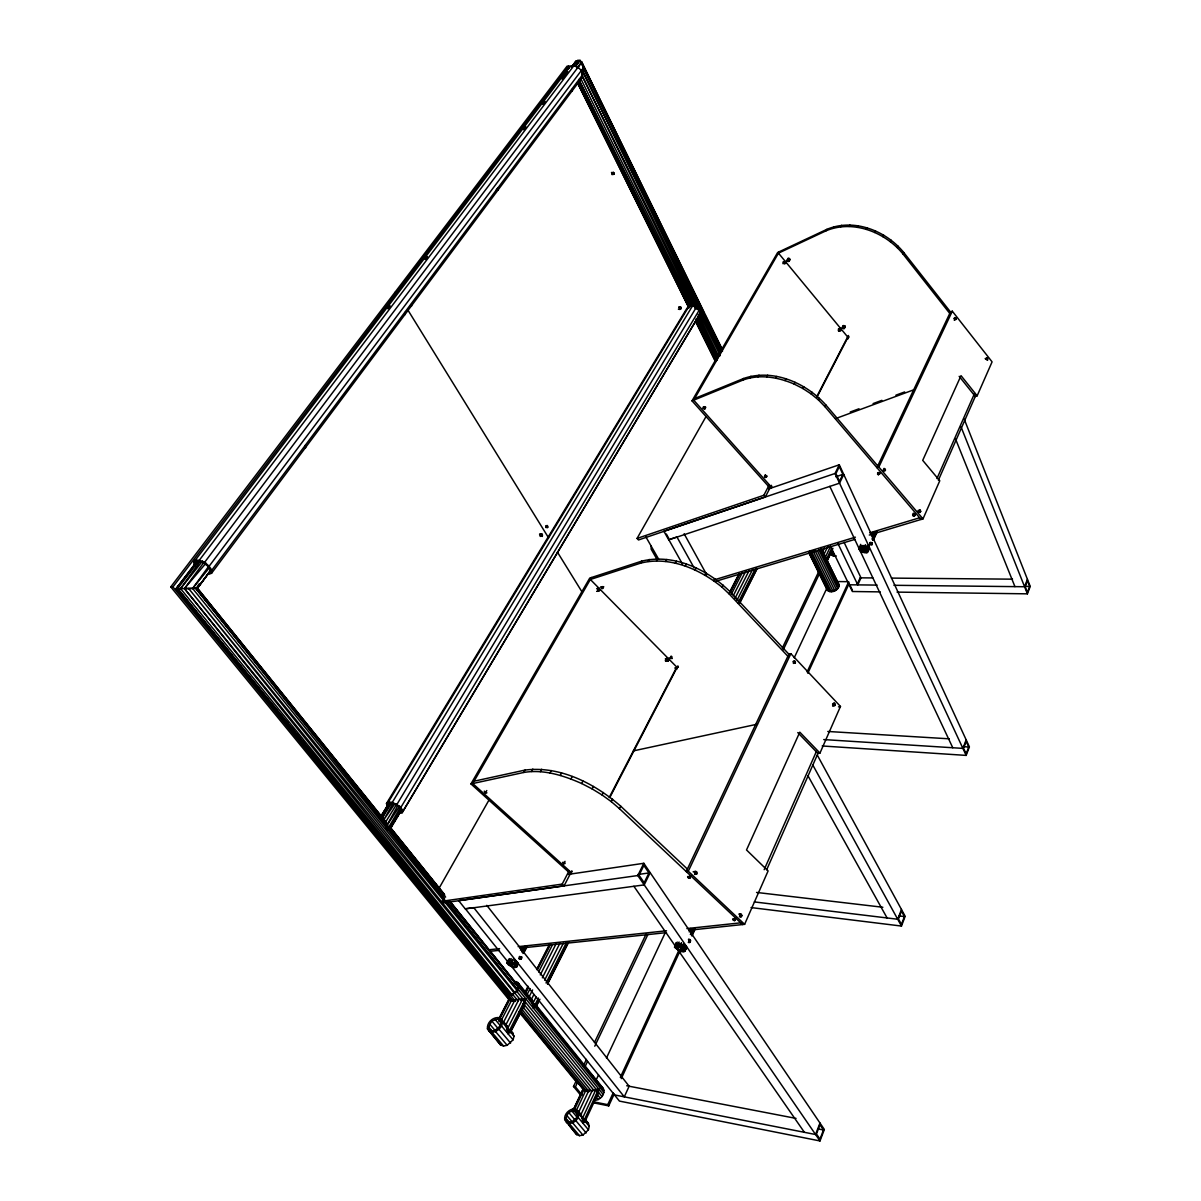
<?xml version="1.0" encoding="UTF-8"?>
<svg xmlns="http://www.w3.org/2000/svg" width="1201" height="1201" viewBox="0 0 1201 1201"><rect width="100%" height="100%" fill="white"/><g stroke="black" fill="none" stroke-linecap="round" stroke-linejoin="round"><path stroke-width="1.5" d="M795.407 662.907L794.266 660.715L793.651 662.877L795.407 662.907L793.411 663.387L793.411 662.427L795.407 661.931M519.327 958.893L521.189 959.149L521.564 956.732C520.468 956.476 519.868 959.404 519.508 956.416M785.589 261.683L783.923 262.449L784.298 263.98L785.964 263.214L784.478 261.428L784.478 262.854L785.964 263.214M741.587 916.558L739.516 916.783L740.161 913.961L741.858 915.567L740.912 917.009L739.531 914.742L741.602 914.501M686.522 947.874L683.909 951.943L679.721 951.357L674.572 947.304L676.163 942.725M870.935 544.714L870.305 542.597L870.064 543.693L871.16 543.693C871.911 540.15 873.142 546.47 871.265 544.548L871.16 543.693M594.075 1100.326C599.854 1100.747 605.784 1094.291 603.352 1088.631L536.412 1005.507M666.57 661.316L667.065 659.784L665.909 658.628M665.849 661.316L668.341 660.85L668.837 659.319L667.681 658.163L665.279 658.944M686.161 946.928L684.96 951.267L686.281 948.099M844.483 328.293L844.018 327.077L842.276 327.438L843.973 328.639L845.249 326.837M597.963 590.787L597.528 588.985L599.269 588.43L599.704 590.231L597.452 591.372L599.704 590.231M870.245 542.882L872.301 544.338M510.98 1030.503L514.043 1036.253L513.082 1039.796L507.152 1045.305L503.549 1045.996L500.622 1044.99L487.441 1028.822C486.75 1022.501 493.206 1016.511 499.466 1017.712L507.528 1026.36M690.065 942.32L688.879 941.224L689.629 939.572L690.515 940.383L690.065 942.32L688.864 942.154L688.984 939.482M504.75 988.528C502.288 1006.588 531.067 984.685 513.938 981.352M208.569 574.378L211.541 573.282L211.781 570.235L582.74 74.552L581.344 70.559L578.041 67.241L573.913 65.65L570.25 66.295L193.631 562.413L194.922 566.106M388.133 805.721L388.328 803.619L390.925 803.064L394.934 804.28L398.822 806.802L401.089 809.654L400.864 811.741M770.907 487.786L771.778 486.09L770.231 488.297L770.472 486.045L693.713 400.173L779.299 251.715M571.676 66.896L576.06 61.101L579.993 60.395C584.166 63.878 583.701 70.349 581.734 74.912L694.959 307.501M525.723 998.662L523.831 1006.648L510.275 1032.455L507.903 1033.596L505.891 1024.828L501.192 1020.52L511.701 1000.118L525.723 998.662L507.903 1033.596M519.553 1011.602L583.716 1089.968L592.183 1090.658L598.729 1088.977L598.263 1093.12L594.825 1098.435M698.442 307.261L700.498 307.561L700.138 310.744L698.442 307.261L695.934 307.066L695.304 308.297M868.293 548.572L868.113 550.118L864.6 551.034L860.742 548.587L860.261 546.905L863.954 546.785L868.128 550.659L866.852 552.985L861.117 552.04L858.91 549.127L860.667 544.353M848.867 336.385L847.336 339.252L847.666 336.941L778.473 253.141L826.093 230.787C853.07 219.438 885.272 232.138 903.002 254.011L950.246 314.061M678.355 309.197C681.507 310.789 682.078 305.579 678.67 307.021M521.189 959.149L519.568 959.089L520.543 956.566M613.816 172.704L611.925 172.959L612.015 174.58L613.906 174.31L613.816 172.704L611.474 172.479M547.671 527.464L547.086 525.422L546.305 527.254L547.671 527.464L545.734 527.479M496.794 189.443L498.28 190.028L497.634 187.746M861.117 552.04L861.838 548.392M577.126 67.962L581.674 62.062L583.221 68.232L581.734 74.927L697.075 308.582M565.836 1118.206L568.598 1112.351L574.528 1110.37L576.795 1111.691L577.711 1114.243L577.05 1117.32L572.006 1121.854L569.004 1122.094L566.737 1120.743L565.836 1118.206L569.259 1122.259M581.599 1115.174L575.88 1109.304L572.637 1109.078C567.878 1110.264 563.9 1114.903 564.725 1119.963L576.645 1134.615L579.498 1135.681L582.935 1135.08L588.445 1129.781L589.256 1126.313L588.4 1123.325L584.992 1119.257M566.332 1122.44L569.184 1123.505L572.652 1122.89L575.91 1120.743L578.221 1117.561L579.032 1114.078L578.191 1111.09M920.702 511.446L920.011 512.437L919.02 511.266L919.951 509.945L920.702 511.446L918.78 512.031L918.029 510.545L919.951 509.945M837.667 587.169L837.773 584.827M488.657 1027.005L491.764 1021L498.01 1018.838L500.307 1020.129L501.177 1022.682L500.352 1025.819L494.932 1030.548L491.794 1030.863L489.498 1029.572L488.657 1027.005L492.14 1031.119M885.242 469.111L883.32 469.741L883.351 471.377L885.467 470.011L884.101 468.39L883.726 469.771L885.272 470.732M211.541 573.282L581.794 77.945L582.74 74.552M489.002 1031.299L491.945 1032.29L495.563 1031.584L499.031 1029.317L501.553 1026.029L502.543 1022.486L501.793 1019.484M809.129 553.316L827.429 590.216C831.227 594.075 839.694 589.931 838.914 584.557L826.588 559.306M696.64 874.118L696.685 872.046L695.184 871.461L694.643 873.337L696.64 874.118L694.583 874.403M839.889 328.504L840.94 330.635L840.37 328.338L838.223 329.194M399.062 813.287L402.065 812.792L700.303 313.386L699.222 310.143L696.325 307.306L692.557 305.805L689.089 306.105L687.062 308.102L386.482 803.484L387.187 806.201M862.693 546.635L861.297 551.184L862.934 552.13L866.191 552.13L868.218 548.136M651.137 545.945L651.152 549.142L656.677 558.795M678.58 946.193L677.499 949.481L683.054 951.087L683.399 949.21L680.111 946.823L676.493 946.313L676.163 948.19L677.499 949.481L679.06 946.088M539.925 999.247L536.547 1005.943L533.334 1008.089L531.442 999.262L529.221 996.605L532.613 989.924M862.918 546.56L861.297 551.184L860.081 548.602L862.303 547.311L865.741 548.602L866.942 551.184M684.585 945.923L683.399 949.21L684.63 946.148M868.128 550.659L869.359 547.881M678.73 946.118L677.499 949.481L679.196 945.067M863.099 546.35L861.297 551.184L862.858 547.791M511.176 962.511L510.035 965.484L514.869 966.955L514.899 965.289L511.821 963.142L508.744 962.662L508.744 964.328L510.035 965.484L511.761 962.181M823.481 1129.976L819.998 1139.164L816.455 1133.999L819.968 1124.812L823.481 1129.976L817.971 1128.895M904.428 916.558L901.456 924.395L898.468 918.945L901.456 911.109L904.428 916.558L898.873 915.898M968.757 747.007L966.159 753.838L963.562 748.238L966.159 741.392L968.757 747.007L963.157 746.662M1029.662 586.433L1027.41 592.378L1025.159 586.704L1027.425 580.744L1029.662 586.433L1025.954 586.388M511.956 966.925L619.431 1101.092L819.998 1140.95L824.351 1129.48L643.811 863.294L568.148 874.403M751.045 907.566L901.471 926.061L905.179 916.273L817.326 755.159M822.205 745.971L966.159 755.399L969.402 746.857L839.289 464.787L768.82 488.852M897.072 592.108L1027.41 593.834L1030.233 586.403L964.208 419.134M520.603 959.254L520.123 957.798L521.564 956.732M862.183 546.71L860.246 549.893L861.402 546.86M819.968 1123.01L815.569 1134.51L614.492 1094.922M901.456 909.442L897.717 919.245L754.348 901.921M966.159 739.846L962.902 748.388L823.751 739.576M1027.425 579.287L1024.588 586.734L893.919 585.292M505.996 1024.558L507.528 1027.065L503.729 1021.871L514.794 1000.343L515.004 1001.229L509.239 998.571L510.23 997.506L499.331 1018.628M700.303 313.386L402.065 812.792M861.988 546.65L860.246 549.893L861.387 547.101M520.138 958.878L520.603 957.993M676.133 943.16L674.587 946.118L679.826 946.028L684.99 950.096L686.266 947.019M867.918 552.04L869.134 549.112M508.789 959.779L507.152 962.481L511.476 962.436L516.34 966.084L517.541 963.202L516.49 967.135L514.163 967.736L508.353 964.838L507.152 962.481L508.879 959.179M677.424 945.142L676.163 948.19L677.769 945.427M511.326 962.421L510.035 965.484L511.446 962.271M540.255 536.442L539.579 534.115L542.071 534.19L542.206 536.442L540.945 535.481L541.531 534.1M869.299 546.185L867.407 549.127L868.743 546.005M685.561 946.043L683.985 948.625L685.231 945.757M744.605 924.335L768.1 870.935L746.512 849.963L799.791 732.16L819.968 753.072L840.475 706.443L790.843 653.689L788.862 654.185L686.221 871.536L688.278 871.25L744.605 924.335L688.728 930.265M869.314 535.045L922.999 518.877L939.767 480.775L922.713 460.358L961.025 375.643L977.149 395.82L975.287 396.48L959.164 376.318M977.149 395.82L992.086 361.861L952.303 311.194L950.471 311.93L876.94 467.654L878.847 467.024L952.303 311.194M764.166 869.689L816.41 751.436M936.96 478.538L974.627 393.282M766.703 869.704L818.076 753.162M938.371 480.235L975.963 394.949M869.194 545.915L867.407 549.127L868.698 546.215M685.471 945.878L683.985 948.625L685.426 945.397M686.567 946.748L684.99 950.096L686.371 947.019M912.595 514.899L913.376 513.142L914.351 514.298L913.571 516.055L912.85 515.544L913.706 514.298L915.072 515.259L913.571 516.055M912.85 515.544L913.631 513.788M733.691 920.371L734.682 920.627C737.099 919.861 731.349 917.489 732.805 919.816L733.691 920.371L734.787 917.909M734.682 920.627L735.778 918.149M914.441 516.175L915.222 514.418M674.572 947.304L675.863 944.451M517.796 964.253L516.49 967.135L518.201 963.818M691.986 935.954L695.109 929.139M873.382 540.135L877.285 531.623M857.244 584.166L859.811 578.537M592.769 1102.668L608.742 1105.881L614.221 1093.961M621.277 1078.633L680.066 950.907M807.823 673.281L849.377 583.025M681.598 948.85L682.153 947.649M683.714 943.776L682.138 947.184L684.375 944.301M689.194 931.841L690.77 928.433M864.6 551.034L864.99 550.178L861.147 547.716M871.401 535.826L872.962 532.418M683.774 944.902L682.063 947.904L683.639 944.496M681.477 951.147L683.039 947.754M864.72 552.475L866.281 549.067M867.602 546.02L867.197 546.89L865.185 545.614L861.072 545.614M690.86 933.192L692.422 929.784M872.421 537.808L874.748 532.749M690.365 934.498L693.097 929.139M872.151 539.114L875.259 532.328M866.191 552.13L867.753 548.722M691.13 934.273L693.472 929.184M872.421 539.219L875.529 532.448M691.431 934.528L693.758 929.439M873.412 537.808L875.739 532.734M691.581 934.948L694.703 928.148M873.517 538.228L876.625 531.458M691.596 935.489L694.839 928.118M872.737 540.405L876.985 530.887M692.046 934.933L695.169 928.133M873.262 539.639L877.33 530.677M679.075 942.004L676.163 948.19L677.619 945.412M860.246 549.893L861.447 547.311M679.826 946.028L681.402 942.62M862.363 550.118L862.768 549.262M680.111 946.823L681.688 943.416M865.185 545.614L865.591 544.744M608.742 1105.881L607.751 1104.665L613.246 1092.745M620.301 1077.402L679.181 949.646M807.117 671.96L848.717 581.674L835.626 581.554M679.436 950.576L681.793 945.472M862.934 552.13L865.275 547.025M675.638 945.442L677.214 942.049M588.82 1091.664L588.655 1090.868L578.792 1111.871L584.902 1121.764L598.263 1093.12L595.711 1089.983L582.305 1118.656L582.815 1123.055L584.902 1121.764L585.052 1119.377M684.99 950.096L686.462 946.928M582.815 1123.055L598.729 1088.977M688.713 878.081L689.689 878.321C692.106 877.466 686.236 875.109 687.813 877.511L688.713 878.081L689.869 875.619M878.291 474.725L879.778 473.87L877.601 473.014L878.291 474.725L879.973 473.089M689.689 878.321L690.86 875.859M596.116 1080.059L598.503 1074.97M606.46 1058.006L665.324 932.516M794.221 657.803L826.828 588.28M573.327 1109.664L583.146 1088.872L586.313 1091.349M572.832 1111.165L583.131 1089.352M573.883 1110.865L583.776 1089.908M688.278 871.25L790.843 653.689M576.33 1110.52L585.713 1090.613M877.541 474.215L878.366 472.458L879.102 472.984M831.692 551.334L827.234 560.732L825.778 560.807L825.342 557.279L830.522 546.395M580.143 1094.531L573.508 1086.485L576.735 1079.714M583.191 1066.173L586.418 1059.402M594.48 1042.468L646.078 934.123M782.361 648L818.647 571.811M582.11 1094.997L575.429 1086.875L577.846 1081.786M585.097 1066.533L587.514 1061.459M594.765 1046.206L647.94 934.393M783.277 649.756L819.532 573.523M825.778 560.807L831.798 548.121M827.069 559.186L831.392 550.073M827.039 560.762L832.939 548.332M823.931 554.442L827.834 546.455M858.91 549.127L860.171 546.485M786.895 260.302L788.622 259.881L789.147 261.157L787.165 260.977L787.976 258.305M822.355 552.985L824.426 547.746M683.985 948.625L685.426 945.652M648.945 872.947L644.186 882.735L639.052 875.259L643.856 865.456L648.945 872.947L637.881 874.508M842.907 474.38L839.514 481.331L835.911 473.569L839.319 466.634L842.907 474.38L835.791 476.767M650.176 872.662L644.216 884.897L465.252 908.887L458.647 900.645L637.806 875.544L643.811 863.294M843.763 474.485L839.544 483.177L668.702 539.834L663.883 531.247L835.04 473.479L839.289 464.787M867.407 549.127L868.698 546.47M517.316 961.836L515.304 964.778L516.85 961.641M517.961 963.052L516.34 966.084L517.751 963.292M533.334 1008.089L538.408 998.046M546.035 982.973L566.332 942.785M738.09 602.857L755.024 569.379M549.503 978.245L553.736 969.868M555.417 966.52L565.566 946.433M738.81 603.292L744.725 591.583M746.421 588.235L756.555 568.148M529.566 997.19L535.616 1007.008L538.994 1000.328M547.416 983.634L568.493 941.884M739.561 602.872L756.42 569.484M547.521 984.189L568.613 942.38M739.921 602.812L756.795 569.364M517.211 961.641L515.304 964.778L516.775 961.836M536.186 996.845L532.809 1003.526L534.22 1003.796M544.654 980.136L563.269 943.385M736.693 600.89L752.772 569.139M508.759 960.83L507.302 963.532L508.894 960.41M515.814 1020.4L523.831 1006.648L522.915 1003.976M510.275 1032.455L525.242 1003.075L522.39 999.547L507.362 1028.957L510.275 1032.455L509.93 1029.948M540.27 974.897L556.423 943.16M733.241 595.786L746.001 570.73M531.367 999.502L533.905 994.488M542.372 977.809L560.161 942.77M734.667 599.044L749.064 570.67M524.657 992.942L528.065 986.261M536.607 969.582L549.397 944.556M729.457 592.513L738.84 574.168M525.828 991.471L527.524 988.138M537.763 968.111L549.713 944.752M742.533 924.56L619.446 808.663L620.722 806.186C594.84 783.668 560.297 765.653 525.107 770.066L474.065 781.19M788.351 656.752L729.202 594L730.253 591.928C707.659 569.499 673.881 553.286 641.709 561.137L589.736 578.086L470.957 783.923L568.854 872.256L570.67 871.986L570.745 873.953L571.961 871.611M730.598 590.952L739.14 574.273M921.077 519.463L824.952 406.674L825.838 404.947C806.006 382.744 773.009 368.392 743.659 378.465L694.673 398.507M903.002 254.011L903.768 252.525C886.053 230.652 853.851 217.981 826.904 229.331L777.648 252.495L692.016 400.864L768.745 486.63L770.472 486.045M525.047 994.113L528.455 987.447M537.823 969.102L550.613 944.091M730.373 592.348L739.756 574.018M526.699 995.299L530.106 988.618M538.633 971.909L552.28 945.172M731.349 594.21L742.428 572.487M505.891 1024.828L518.547 1000.148L517.886 1001.379M507.302 963.532L508.804 960.605M619.446 808.663L611.279 801.637L612.555 799.175M729.202 594L721.966 587.124L723.032 585.067M824.952 406.674L818.527 400.008L819.412 398.267M897.192 247.541L897.958 246.07M499.526 1019.319L509.749 999.487L512.377 1000.943L510.995 1000.613M609.222 797.494L676.929 666.735M816.725 396.69L848.416 335.484M441.878 903.107L564.11 885.813L571.871 870.815M609.808 797.494L677.919 665.864M705.723 417.107L637.055 538.438L638.512 539.97L765.337 496.944L771.357 485.309M816.935 397.216L847.906 337.391M677.679 667.246L676.658 669.227L676.748 667.065L590.352 579.482L640.583 563.149C669.497 555.793 699.748 569.049 721.966 587.124M847.996 338.697L848.747 337.241L848.086 337.796M499.076 1018.253L509.239 998.571M523.126 951.597L525.708 946.613M523.291 951.973L525.888 947.004M523.321 952.468L525.918 947.469M522.99 953.504L526.894 946.208M524.221 952.228L526.804 947.259M441.893 901.275L562.203 884.101L569.064 870.875M637.055 538.438L763.836 495.277L769.015 485.309M563.809 863.684C568.253 863.909 559.666 860.456 563.809 863.684L565.025 861.342M670.864 658.628L671.899 656.647L671.119 656.121L670.083 658.103L672.26 658.508L670.713 656.932L670.083 658.103M766.268 475.896L765.247 474.755L764.662 477.082L767.094 476.016M843.207 328.564L844.768 325.621M843.973 328.639L845.264 326.207M511.806 966.475L513.533 963.157M515.289 960.154L512.947 964.538L510.89 963.397L511.461 962.301M520.468 950.216L522.195 946.898M611.279 801.637L602.091 794.987L603.367 792.525M713.739 580.729L714.82 578.672M818.527 400.008L811.11 393.898L812.011 392.172M890.421 241.701L891.187 240.23M521.759 951.943L524.642 946.613M522.45 951.357L525.047 946.373M522.825 951.372L525.422 946.403M507.918 961.881L509.644 958.578M509.464 961.866L511.191 958.563M842.276 327.438L843.327 325.471M764.662 477.082L765.547 475.401M842.532 328.083L843.042 325.981M511.476 962.436L513.202 959.119M602.091 794.987L592.108 788.892L593.414 786.43M704.717 575.009L705.798 572.967M811.11 393.898L802.899 388.524L803.814 386.812M882.87 236.642L883.651 235.171M516.34 966.084L517.856 963.202M470.957 783.923L523.756 772.468C543.633 769.075 563.629 775.546 581.629 783.502L582.935 781.04M695.139 570.115L696.235 568.058M692.016 400.864L742.713 380.162C759.437 373.841 778.128 377.159 794.116 384.05L795.032 382.323M874.733 232.499L875.514 231.012M570.91 778.984L572.231 776.537M685.276 566.151L686.371 564.11M785.004 380.552L785.919 378.84M866.236 229.361L867.032 227.89M560.266 775.456L561.588 773.009M675.367 563.254L676.478 561.212M775.786 378.15L776.717 376.438M857.589 227.349L858.385 225.878M515.304 964.778L516.775 962.061M682.063 947.904L683.819 944.677M549.968 772.994L551.289 770.562M665.714 561.483L666.825 559.456M766.718 376.904L767.649 375.207M849.047 226.479L849.843 225.007M764.376 476.437L766.718 476.767L765.397 477.578M540.285 771.658L541.621 769.24M656.542 560.882L657.653 558.855M758.041 376.844L758.972 375.132M840.805 226.779L841.601 225.308M397.876 805.466L386.332 826.348L386.782 830.341L389.079 829.756L401.704 809.189M531.473 771.492L532.824 769.075M648.09 561.437L649.216 559.426M749.964 377.94L750.91 376.228M833.089 228.22L833.899 226.764M523.756 772.468L525.107 770.066M640.583 563.149L641.709 561.137M742.713 380.162L743.659 378.465M826.093 230.787L826.904 229.331M382.113 817.866L390.145 803.544M400.924 808.708L389.079 829.756L386.332 826.348L399.708 806.051M439.071 888.245L488.717 800.512M787.841 259.581L788.667 258.14M703.246 408.325L704.206 406.659L705.768 407.274L704.822 408.94L703.246 408.325L703.17 407.094L704.717 407.289L704.822 408.94M787.165 260.977L787.721 258.861M788.622 259.881L789.447 258.44M485.444 792.87L486.87 792.84L484.258 791.189L485.444 792.87L486.78 790.528M601.746 588.505L603.052 587.709L600.77 586.779L601.746 588.505L602.872 586.523M703.996 408.835L704.942 407.169M787.856 261.473L789.462 260.107M602.617 588.655L603.743 586.673M788.637 261.548L789.958 259.056M789.147 261.157L789.958 259.716M393.222 803.094L383.329 820.448L394.844 803.769M688.683 942.169L688.789 939.377M591.477 577.516L472.729 783.532L570.67 871.986M591.523 1091.769L592.183 1090.658L580.894 1114.738L579.092 1112.351M398.402 814.173L390.895 827.069L400.669 811.08M391.136 827.609L401.419 810.405M381.077 816.785L389.755 802.298M386.782 830.341L400.128 808.108M698.652 310.654L700.498 307.561M402.71 810.66L400.774 807.567L699.222 310.143M386.482 803.484L388.358 802.073L392.232 802.463L396.87 804.505L696.325 307.306M392.232 802.463L692.557 305.805M388.358 802.073L689.089 306.105M380.267 817.341L388.899 803.199M381.933 815.929L384.77 811.26M386.662 808.138L388.554 805.03M385.116 822.88L396.585 804.325M380.312 817.401L388.088 804.97M382.203 817.911L391.901 802.463M577.741 68.172L581.674 62.062L722.432 349.596M834.71 703.276L832.698 703.711L832.713 706.158L835.145 705.092L834.034 702.945L833.464 705.107L834.725 705.738M581.164 71.234L583.221 68.232L721.921 351.277M572.322 66.355L576.06 61.101L571.736 67.031M676.238 944.541L676.944 943.536M575.669 66.535L579.993 60.395L722.492 351.262M196.949 561.933L176.217 588.565L180.585 588.625L200.087 561.407M209.034 565.866L192.625 588.43L180.57 588.625L511.926 995.644M210.43 570.475L197.399 588.205L184.429 588.595L203.164 563.374M193.631 562.413L195.268 560.221C202.143 559.531 208.644 564.35 211.781 570.235M197.519 588.115L209.725 571.766M209.65 571.841L197.399 588.205L192.625 588.43L209.034 568.148M568.238 68.982L570.25 66.295M209.154 566.196L581.344 70.559M204.515 562.458L578.041 67.241M191.409 569.799L176.367 588.475L508.593 995.104L176.187 588.565L196.394 561.903M387.863 308.777L390.115 305.79M425.184 259.551L427.451 256.564M523.606 129.768L525.873 126.781M542.837 104.412L545.089 101.424M562.068 79.056L567.728 71.595M508.864 995.134L177.673 588.61L198.991 560.492M573.583 65.935L578.026 60.05M199.321 560.236L573.913 65.65M170.767 586.899L567.052 66.205L569.004 65.86L172.929 586.929L170.767 586.899L509.464 1000.298M572.186 66.31L574.423 63.368M197.144 586.613L199.381 583.716M956.056 319.361L954.69 319.046L954.645 317.574L956.056 319.361L954.21 320.082L956.026 318.565M580.909 71.159L583.221 68.232M180.585 588.625L202.594 561.017M575.279 66.22L579.993 60.395M512.482 995.329L184.429 588.595L206.002 563.194M513.563 963.472L515.799 960.86M865.921 547.731L868.008 545.314M613.906 174.31L612.66 173.77L613.366 172.208M859.105 547.746L860.171 546.785M578.837 79.656L581.794 77.945M667.681 658.163L667.02 660.22L668.341 660.85M782.827 262.193L785.004 261.278M782.827 263.619L784.478 262.854M784.298 263.214L785.964 262.449M195.553 562.368L198.105 561.242L202.489 562.398L206.992 565.386L209.905 569.049L210.1 571.991M599.269 588.43L597.558 589.181L599.194 590.832M840.37 328.338L838.703 329.029L839.634 330.906L841.3 330.215M839.259 329.404L840.925 328.714M838.223 330.62L841.3 329.464M838.718 331.206L840.385 330.515M953.819 318.535L955.666 317.8M986.982 357.958L986.591 359.594L987.582 360.315L986.982 357.958L985.135 358.649M987.522 358.348L985.676 359.024L987.883 359.099M850.248 412.003L859.03 408.775M873.082 403.596L881.849 400.353M895.901 395.174L904.668 391.946M835.491 418.624L914.516 389.544M883.546 470.642L885.467 470.011M596.777 588.625L598.518 588.07M597.993 589.841L599.734 589.286M596.687 591.342L598.428 590.787M918.555 511.161L920.476 510.575M714.385 579.798L855.382 537.177M869.659 532.869L919.636 517.766M715.796 581.284L855.037 539.354M832.458 590.817L834.079 590.337M680.502 306.871L680.186 309.032M666.615 658.959L668.387 658.493M667.065 659.784L668.837 659.319M665.249 660.685L667.02 660.22M667.035 660.715L668.807 660.25M674.737 668.056L678.355 667.125M792.96 661.556L794.957 661.06M404.212 315.187L405.232 314.287L404.692 312.515M833.149 704.567L835.145 704.131M833.149 705.527L835.145 705.092M633.392 750.88L757.471 724.143M838.478 706.879L840.475 706.443M819.968 753.072L817.941 753.462L797.779 732.58M693.142 871.761L695.995 871.386M693.938 871.671L696.685 872.046M496.433 189.443L498.43 189.173M612.135 173.8L614.026 173.529M696.94 873.127L694.884 873.397L694.628 872.331M496.283 190.298L498.28 190.028M738.87 914.111L740.942 913.871M739.786 915.793L741.858 915.567M488.477 949.826L499.601 948.64M518.141 946.643L666.51 930.775M686.912 928.583L740.687 922.833M490.203 951.297L499.481 950.321M519.883 948.159L666.465 932.622M394.844 292.474L396.9 292.263M830.897 552.745L832.203 555.508L836.271 555.973M679.06 307.441L680.907 307.291M681.087 308.041L679.15 308.957L680.982 308.807M509.389 960.094L512.977 960.65M545.629 525.828L547.581 525.798M545.87 526.623L547.806 526.608M540.12 534.205L542.071 534.19M540.51 534.835L542.462 534.82M540.57 535.721L542.522 535.706M870.62 542.507L872.091 542.732M870.004 542.882L871.325 542.882M870.094 543.302L871.19 543.302M870.064 543.798L871.19 543.798M869.779 542.612L870.875 542.597M871.25 543.468L872.331 543.452M869.944 544.293L871.085 544.293M870.185 544.548L871.265 544.548M859.811 577.831L872.842 577.936M891.472 578.101L1012.518 579.167M849.122 584.782L877.12 585.097M880.303 591.883L852.38 591.508L830.431 546.14M582.305 1118.656L583.566 1118.716M827.789 731.469L949.33 738.825M844.738 327.182L843.297 326.627M756.57 892.433L882.87 907.265M688.428 939.407L690.185 939.647M689.314 940.218L690.515 940.383M689.269 941.284L690.47 941.449M688.293 942.44L689.494 942.605M519.673 956.807L520.709 956.957M519.433 956.762L520.453 956.927M519.673 957.287L521.819 957.497M519.087 957.647L520.123 957.798M520.649 958.293L521.669 958.458M519.327 958.323L520.408 958.488M519.072 958.713L520.183 958.713M507.362 1028.957L508.834 1029.182M626.712 1085.764L796.038 1118.401M573.508 1086.485L575.429 1086.875M593.624 1101.827L607.751 1104.665M829.561 590.577L830.882 590.907M514.373 982.643L517.286 984.114C520.123 989.699 512.121 996.83 506.852 993.557L505.621 990.54M410.322 306.39L411.523 306.105L411.403 304.243M678.91 943.401L683.924 945.622L685.381 948.595M571.376 91.051L572.322 90.946L572.231 89.264M794.116 384.05L802.899 388.524M581.629 783.502L592.108 788.892M498.67 1020.97L499.781 1021.676M304.153 447.613L305.594 447.868L305.399 445.196M694.628 307.411L697.616 309.603M510.95 1031.479L513.277 1033.25M396.87 804.505L400.774 807.567M586.088 1121.524L588.4 1123.325M595.816 1095.537L596.897 1096.438M430.784 902.867L432.615 904.428M522.645 1005.627L523.831 1006.648M562.203 884.101L564.11 885.813M515.049 961.791L517.106 964.373M620.722 806.186L687.377 869.044M730.253 591.928L789.327 654.68M822.235 552.295L825.132 556.318M763.836 495.277L765.337 496.944M603.352 1088.631L582.935 1064.596M878.847 467.024L922.999 518.877M825.838 404.947L877.976 466.168M491.945 1032.29L503.549 1045.996M569.184 1123.505L579.498 1135.681M487.441 1028.822L500.622 1044.99M569.304 1125.367L576.645 1134.615M489.498 1023.868L495.277 1030.728M566.512 1115.128L572.231 1121.899M495.563 1031.584L507.152 1045.305M572.652 1122.89L582.935 1135.08M491.764 1021L498.7 1029.242M499.031 1029.317L510.59 1043.068M568.598 1112.351L575.444 1120.488M575.91 1120.743L586.178 1132.948M501.553 1026.029L513.082 1039.796M578.221 1117.561L588.445 1129.781M494.887 1019.169L500.637 1026.029M571.526 1110.61L577.216 1117.395M499.466 1017.712L502.904 1021.841M502.543 1022.486L514.043 1036.253M579.032 1114.078L589.256 1126.313M498.01 1018.838L501.463 1022.967M574.528 1110.37L577.936 1114.453M572.637 1109.078L577.186 1114.513M177.673 588.61L510.395 994.473M176.352 588.475L335.199 782.677M337.571 785.574L432.405 901.516M434.777 904.413L508.278 994.263M505.921 992.251L508.293 995.149M508.593 995.764L513.352 1001.574M520.468 1010.296L586.959 1091.619M504.27 990.66L506.642 993.557M172.929 586.929L510.23 999.157M520.919 1012.218L554.171 1052.872M556.543 1055.769L564.86 1065.933M567.232 1068.83L570.79 1073.184M573.177 1076.096L575.549 1078.993M506.717 995.284L511.476 1001.094M519.793 1011.242L585.127 1091.078M504.465 992.611L510.395 999.863M519.898 1011.467L582.845 1088.376M505.306 994.188L510.05 999.998M518.967 1011.903L577.201 1082.972M516.64 989.939L188.662 588.535L514.674 992.371M184.429 588.595L514.058 992.687M510.77 995.614L515.514 1001.424M521.444 1008.69L589.03 1091.514M495.998 977.584L498.37 980.481M515.184 993.482L521.084 1000.748M524.642 1005.117L594.375 1090.973M597.918 1095.342L600.29 1098.254M513.022 994.833L517.766 1000.643M522.495 1006.453L591.177 1090.793M595.906 1096.618L598.278 1099.531M285.838 720.645L288.195 723.557M291.753 727.926L294.125 730.824M296.482 733.736L298.854 736.648M302.412 741.002L304.769 743.914M369.878 823.871L379.351 835.491M381.723 838.403L390.01 848.582M392.382 851.494L395.925 855.848M398.297 858.76L400.669 861.657M404.212 866.026L406.584 868.939M408.956 871.836L411.312 874.748M414.87 879.102L417.242 882.014M451.561 924.169L491.825 973.606M494.181 976.503L502.468 986.682M504.84 989.594L508.398 993.948M200.717 593.894L203.074 596.822L200.702 593.91M205.446 599.734L208.974 604.103M245.574 649.321L247.931 652.248M250.288 655.161L252.645 658.073M255.017 661L258.56 665.369M260.917 668.281L277.446 688.713M305.76 723.708L308.132 726.635M310.489 729.547L347.074 774.765M361.246 792.27L363.603 795.182M365.96 798.095L368.317 801.022M370.689 803.934L382.488 818.527M390.745 828.735L414.36 857.904M421.431 866.657L423.803 869.569M426.16 872.481L428.517 875.409M430.874 878.321L443.86 894.37M450.945 903.122L483.988 943.956M486.36 946.868L517.046 984.79M387.848 825.748L195.673 588.31L444.565 898.333M390.205 828.66L445.631 897.117M449.159 901.486L518.727 987.432M192.61 588.43L518.156 990.78M517.03 991.696L601.986 1096.543M385.641 821.469L197.384 588.205L386.962 823.451M390.295 827.339L444.445 894.385M450.285 901.711L518.412 986.006M519.207 987.462L603.893 1092.43M518.412 989.624L603.217 1094.546M441.037 901.546L443.394 904.458M517.646 982.283L532.899 1001.124M519.342 985.405L532.268 1001.439M534.61 1004.366L603.938 1090.403M515.98 981.502L520.679 987.327M523.02 990.255L525.377 993.167M535.946 1006.288L548.872 1022.321M567.653 1045.636L570.01 1048.563M572.352 1051.476L574.709 1054.388M577.05 1057.3L580.578 1061.669M389.304 826.378L444.655 895.045M449.369 900.9L517.661 985.646M250.033 655.281L252.375 658.193M254.732 661.12L257.074 664.033M309.933 729.788L312.29 732.715M508.458 962.571L465.342 908.752L473.734 907.626L624.28 1096.843L629.129 1086.229L486.765 905.344M446.922 901.245L518.532 990.45M824.096 554.292L826.018 558.135M903.768 252.525L950.952 312.56M633.888 886.278L675.442 946.253M677.574 949.33L804.385 1132.303M637.806 875.544L819.998 1140.95M838.914 584.557L825.342 557.279M407.74 309.798L548.557 537.793M557.429 552.13L582.05 591.988M535.991 1005.027L536.547 1005.943M645.793 536.727L658.613 559.126M666.36 534.04L668.672 538.168M682.498 564.095L668.807 539.669L676.944 536.967L694.133 567.923M807.898 775.651L887.089 917.954M684.12 533.754L706.773 574.829M812.882 765.172L901.471 926.061M691.686 306.705L578.957 79.882L690.44 306.69M697.526 318.46L717.567 358.784M578.372 83.515L625.075 177.508M626.742 180.856L679.286 286.604M680.952 289.966L685.125 298.358M700.138 328.579L706.804 342M708.47 345.363L715.15 358.784M689.359 307.411L577.816 82.884L688.999 307.561M696.01 320.817L715.991 361.036M721.381 352.133L582.845 71.775L720.36 353.304M811.366 551.424L831.302 591.748M578.657 82.899L689.359 306.495M696.01 319.946L715.991 360.285M695.649 320.967L715.556 361.216M809.714 551.319L829.666 591.628M577.321 82.659L688.864 307.921M695.514 321.373L715.496 361.711M812.041 556.709L813.708 560.071M810.54 554.201L827.144 587.739M809.204 552.49L828.345 591.102M809.564 553.841L827.429 590.216M699.567 313.626L720.315 355.661M814.999 550.418L834.875 590.787M580.909 78.861L692.767 306.12M697.736 316.223L717.628 356.637M813.182 551.109L833.089 591.462M696.235 318.445L716.877 360.435M818.827 549.833L837.803 588.55M817.476 551.079L836.497 589.796M820.823 547.536L824.937 555.943M820.974 548.196L824.261 554.937M820.959 548.782L839.079 585.818M831.347 571.06L837.112 582.83M835.311 579.783L836.947 583.146M820.568 550.148L838.688 587.184M581.674 62.062L703.936 312.755M705.572 316.118L721.17 348.095M698.246 314.242L718.753 356.367M850.428 586.103L852.38 590.141M832.323 551.139L834.74 556.123M830.927 550.974L833.344 555.973M830.597 552.19L832.203 555.508M837.652 542.897L857.784 584.887L860.997 577.846L844.063 542.282M829.831 486.39L952.768 747.743M835.04 473.479L966.159 755.399M955.501 438.86L1014.935 586.628M960.92 426.565L1027.41 593.834M584.497 1119.332L584.902 1121.764M535.241 1004.591L535.616 1007.008"/></g></svg>
